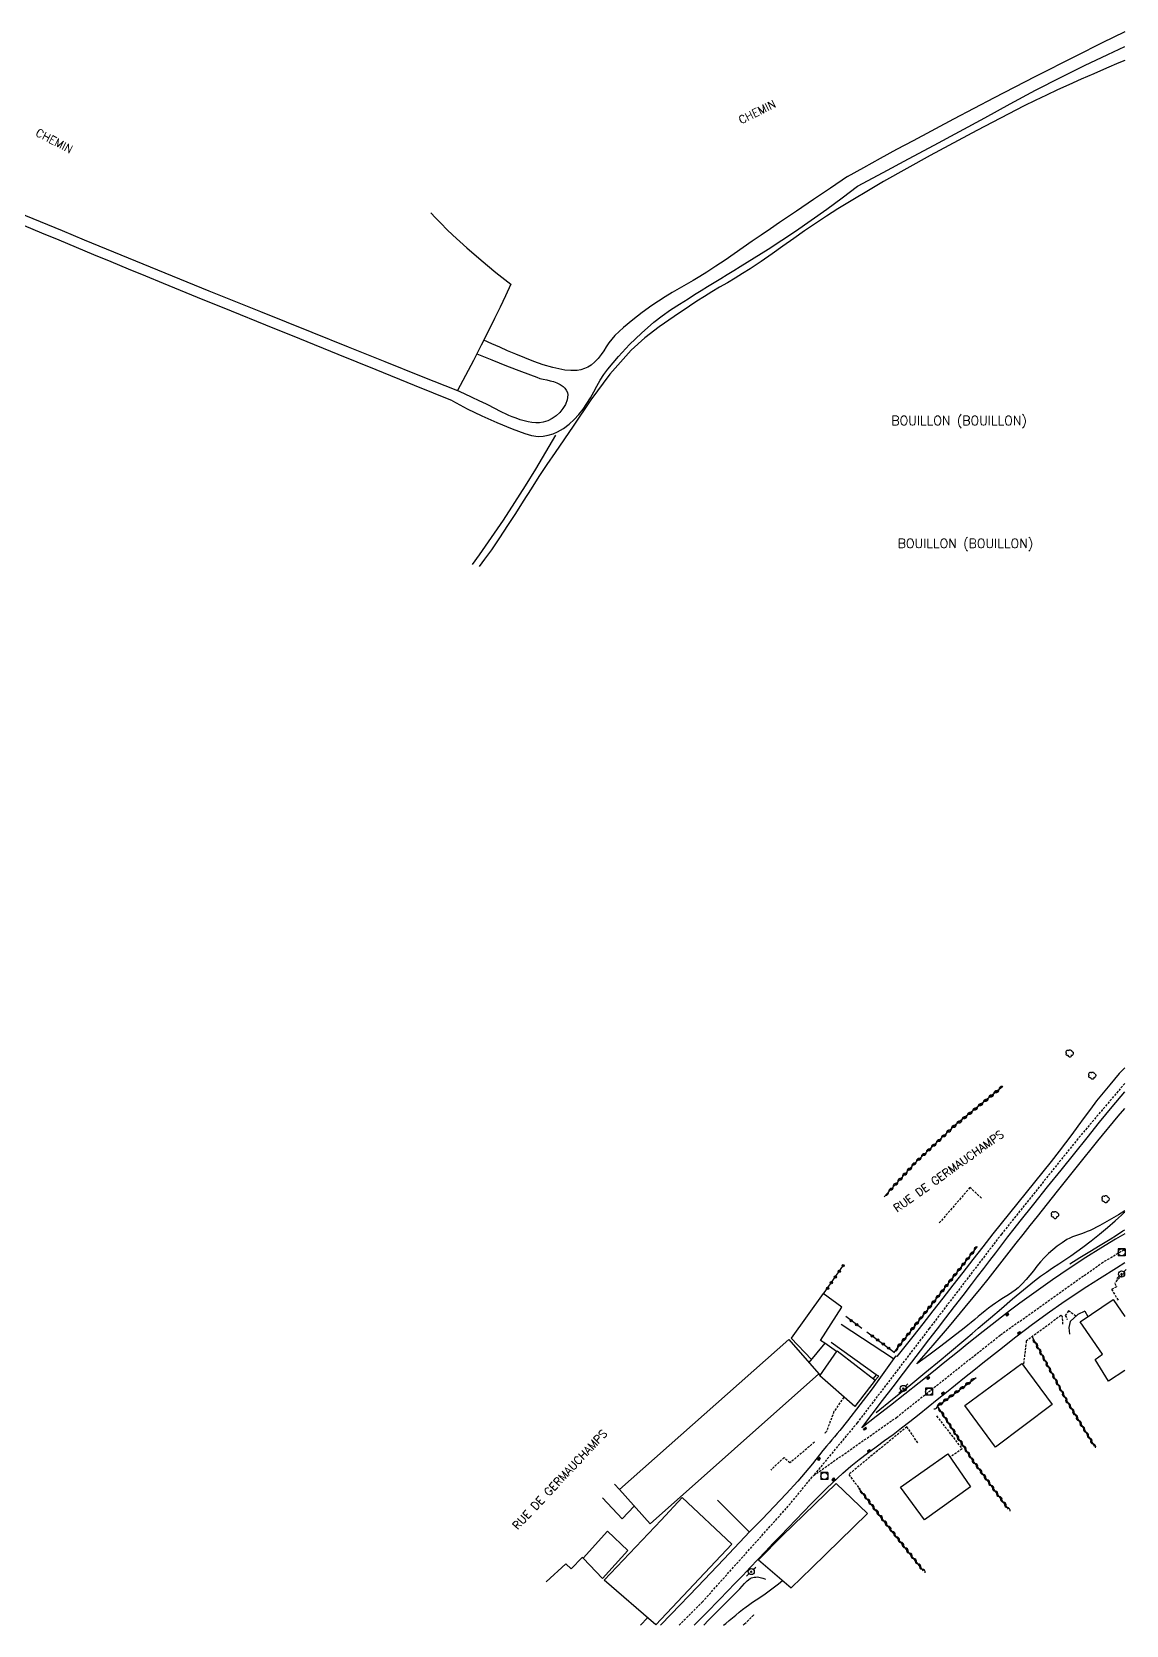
# Model space of a CAD drawing. Header units: millimetres. Extents: x 200000 to 201001, y 52999 to 54001.
# Drawn here: x 200760.9 to 201000.3, y 53000 to 53348.5 of the extents above; entities that cross this region are included whole.
import ezdxf
from ezdxf.enums import TextEntityAlignment as Align

# ---------------------------------------------------------------- set-up
doc = ezdxf.new("R2010")
doc.units = ezdxf.units.MM
doc.linetypes.add('DASHED', pattern=[0.75, 0.5, -0.25])
doc.layers.get('0').update_dxf_attribs({"linetype": 'CONTINUOUS'})
for name, color, linetype in [('W0001', 6, 'DASHED'), ('W0008', 7, 'CONTINUOUS'), ('W0010', 4, 'CONTINUOUS'), ('W0017', 7, 'CONTINUOUS'), ('W0070', 7, 'DASHED'), ('W0071', 7, 'CONTINUOUS'), ('W0101', 7, 'CONTINUOUS'), ('W0104', 1, 'CONTINUOUS'), ('W0105', 7, 'CONTINUOUS'), ('W0112', 1, 'DASHED'), ('W0211', 2, 'CONTINUOUS'), ('W0214', 2, 'CONTINUOUS'), ('W0300', 7, 'CONTINUOUS'), ('W0310', 3, 'CONTINUOUS'), ('W0323', 7, 'CONTINUOUS'), ('W0330', 7, 'CONTINUOUS'), ('W0401', 7, 'CONTINUOUS'), ('W0420', 7, 'CONTINUOUS'), ('W0473', 7, 'CONTINUOUS'), ('W0980', 7, 'CONTINUOUS'), ('W0989', 7, 'CONTINUOUS')]:
    doc.layers.add(name, color=color, linetype=linetype)
doc.styles.get("Standard").update_dxf_attribs({"font": 'romans.shx', "width": 0.85})

# ---------------------------------------------------------------- blocks, each defined once
blk = doc.blocks.new('T420')
for p, q in [((0.75, 0.75), (-0.75, 0.75)), ((-0.75, 0.75), (-0.75, -0.75)), ((0.75, 0.75), (0.75, -0.75)), ((0.75, -0.75), (-0.75, -0.75))]:
    blk.add_line(p, q)
blk.add_ellipse((0, 0), major_axis=(-0.53, 0.53), ratio=1, start_param=3.926991, end_param=10.210176)
blk = doc.blocks.new('T300')
for p, q in [((-0.8, 0.51), (-0.86, 0.34)), ((-0.86, 0.34), (-0.86, 0.17)), ((-0.86, 0.17), (-0.74, 0.06)), ((-0.69, 0.63), (-0.8, 0.51)), ((-0.8, -0.06), (-0.74, 0.06)), ((-0.74, 0.06), (-0.69, 0.11)), ((-0.57, 0.69), (-0.69, 0.63)), ((-0.46, 0.69), (-0.57, 0.69)), ((-0.29, 0.63), (-0.46, 0.69)), ((-0.29, 0.63), (-0.17, 0.74)), ((-0.23, 0.57), (-0.29, 0.63)), ((-0.17, 0.74), (-0.06, 0.8)), ((-0.06, 0.8), (0.06, 0.8)), ((0.06, 0.8), (0.23, 0.74)), ((0.23, 0.74), (0.34, 0.63)), ((0.34, 0.63), (0.4, 0.51)), ((0.46, 0.46), (0.34, 0.46)), ((0.4, 0.51), (0.4, 0.46)), ((0.57, 0.4), (0.46, 0.46)), ((0.57, 0.4), (0.69, 0.29)), ((0.69, 0.29), (0.74, 0.17)), ((0.74, 0.06), (0.69, -0.17)), ((0.74, 0.17), (0.74, 0.06)), ((-0.8, -0.17), (-0.8, -0.06)), ((-0.8, -0.23), (-0.8, -0.17)), ((-0.74, -0.34), (-0.8, -0.23)), ((-0.69, -0.4), (-0.74, -0.34)), ((-0.51, -0.46), (-0.69, -0.4)), ((-0.4, -0.46), (-0.51, -0.46)), ((-0.4, -0.46), (-0.34, -0.46)), ((-0.34, -0.46), (-0.34, -0.4)), ((-0.34, -0.51), (-0.34, -0.46)), ((-0.29, -0.63), (-0.34, -0.51)), ((-0.17, -0.74), (-0.29, -0.63)), ((-0.06, -0.8), (-0.17, -0.74)), ((0.06, -0.8), (-0.06, -0.8)), ((0.17, -0.74), (0.06, -0.8)), ((0.23, -0.69), (0.17, -0.74)), ((0.29, -0.46), (0.23, -0.46)), ((0.29, -0.63), (0.23, -0.69)), ((0.46, -0.4), (0.29, -0.46)), ((0.34, -0.51), (0.29, -0.63)), ((0.34, -0.51), (0.34, -0.46)), ((0.57, -0.34), (0.46, -0.4)), ((0.63, -0.29), (0.57, -0.34)), ((0.69, -0.17), (0.63, -0.29))]:
    blk.add_line(p, q)
blk = doc.blocks.new('T401')
for p, q in [((-0.3, 0.3), (0, 0.3)), ((-0.3, -0.25), (-0.3, 0.3)), ((-0.3, 0.15), (0, 0.15)), ((-0.3, 0), (0, 0)), ((0, 0.3), (0, -0.25)), ((-0.3, -0.15), (0, -0.15)), ((-0.3, -0.25), (-0.3, -0.3)), ((-0.3, -0.3), (0, -0.3)), ((0, -0.3), (0, -0.25))]:
    blk.add_line(p, q)
blk = doc.blocks.new('T473')
for p, q in [((-0.166667, 0.166667), (0.166667, -0.166667)), ((-0.166667, -0.166667), (0.166667, 0.166667)), ((0.500001, 0.500001), (1.000002, 1.000002)), ((-1.000002, -1.000002), (-0.500001, -0.500001))]:
    blk.add_line(p, q)
blk.add_ellipse((0, 0), major_axis=(0.471405, 0.471405), ratio=1, start_param=5.4977871438, end_param=11.780972451)
blk = doc.blocks.new('t323o')
at = {"color": 0, "linetype": 'Continuous'}
for radius in [0.25, 0.15]:
    blk.add_circle((0, 0), radius, dxfattribs=at)
blk = doc.blocks.new('t310o')
at = {"color": 0, "linetype": 'Continuous'}
for centre, start, end in [((-0.5, 0.38), 216.8699, 323.1304), ((0.5, -0.37), 36.8699, 143.1303)]:
    blk.add_arc(centre, 0.625, start, end, dxfattribs=at)

msp = doc.modelspace()

# ---------------------------------------------------------------- linework, layer by layer
at = {"layer": 'W0001'}
for points in [[(201000, 53118.48), (200989.77, 53106.38), (200973.04, 53085.53), (200957.26, 53064.9), (200941.48, 53044.26), (200931.95, 53032.76)], [(200931.95, 53032.76), (200950.05, 53045.42), (200972.83, 53063.48), (200994.95, 53079.19), (201000, 53082.22)], [(200902.52, 53000), (200907.59, 53005.05), (200926.08, 53025.67), (200931.95, 53032.76)]]:
    msp.add_lwpolyline(points, dxfattribs=at)
at = {"layer": 'W0008'}
for points in [[(201000, 53121.92), (200998.82, 53120.63), (200996.72, 53118.21), (200995.27, 53116.45), (200993.87, 53114.66), (200992.49, 53112.84), (200991.13, 53111.01), (200989.78, 53109.17), (200988.43, 53107.33), (200987.07, 53105.51), (200985.68, 53103.7), (200983.89, 53101.42), (200982.08, 53099.15), (200980.26, 53096.88), (200978.44, 53094.62), (200976.61, 53092.37), (200974.79, 53090.11), (200972.97, 53087.84), (200971.17, 53085.57), (200968.96, 53082.77), (200966.77, 53079.96), (200964.58, 53077.15), (200962.4, 53074.33), (200960.21, 53071.52), (200958.02, 53068.71), (200955.83, 53065.9), (200953.62, 53063.1), (200952.76, 53062.01), (200951.9, 53060.93), (200951.03, 53059.85), (200950.15, 53058.77)], [(200942.5, 53043.16), (200944.77, 53046.16), (200947.05, 53049.15), (200949.32, 53052.13), (200951.61, 53055.12), (200953.46, 53057.55), (200955.32, 53059.97), (200957.19, 53062.4), (200959.05, 53064.82), (200960.91, 53067.24), (200962.78, 53069.67), (200964.64, 53072.09), (200966.5, 53074.51), (200967.83, 53076.25), (200969.16, 53077.98), (200970.48, 53079.72), (200971.8, 53081.46), (200973.13, 53083.19), (200974.46, 53084.92), (200975.8, 53086.65), (200977.14, 53088.37), (200980.11, 53092.11), (200983.1, 53095.83), (200986.1, 53099.53), (200989.11, 53103.24), (200991.81, 53106.61), (200994.5, 53110), (200997.23, 53113.36), (201000, 53116.61)], [(201000, 53085.57), (200998.03, 53084.42), (200994.75, 53082.46), (200991.52, 53080.43), (200987.85, 53078), (200984.23, 53075.51), (200980.65, 53072.97), (200977.09, 53070.39), (200975.05, 53068.87), (200973.03, 53067.33), (200971.03, 53065.77), (200969.03, 53064.2), (200967.27, 53062.81), (200965.52, 53061.42), (200963.77, 53060.01), (200962.02, 53058.6), (200960.28, 53057.2), (200958.53, 53055.79), (200956.79, 53054.39), (200955.03, 53052.99), (200951.91, 53050.52), (200948.78, 53048.06), (200945.65, 53045.61), (200942.5, 53043.16)], [(200905.84, 53000), (200908.44, 53002.63), (200911.45, 53005.71), (200913.12, 53007.43), (200914.78, 53009.16), (200916.43, 53010.89), (200918.09, 53012.63), (200919.74, 53014.37), (200921.39, 53016.1), (200923.06, 53017.83), (200924.73, 53019.55), (200928.07, 53023.03), (200931.41, 53026.52), (200934.82, 53029.96), (200938.36, 53033.25), (200940.12, 53034.75), (200941.93, 53036.2), (200943.76, 53037.61), (200945.61, 53038.99), (200947.48, 53040.36), (200949.34, 53041.73), (200951.19, 53043.12), (200953.02, 53044.53), (200955.02, 53046.12), (200957.02, 53047.72), (200959.01, 53049.33), (200961, 53050.94), (200962.99, 53052.55), (200964.98, 53054.16), (200966.98, 53055.76), (200968.99, 53057.34), (200972.6, 53060.19), (200976.22, 53063.03), (200979.86, 53065.83), (200983.57, 53068.55), (200986.26, 53070.43), (200988.98, 53072.26), (200991.73, 53074.05), (200994.48, 53075.83), (200998.18, 53078.17), (201000, 53079.3)], [(200949.89, 53058.86), (200947.33, 53055.26), (200944.73, 53051.71), (200942.08, 53048.18), (200939.38, 53044.7), (200938.81, 53043.99), (200938.24, 53043.29), (200937.66, 53042.59), (200937.08, 53041.9), (200936.49, 53041.21), (200935.91, 53040.52), (200935.33, 53039.82), (200934.75, 53039.13), (200933.97, 53038.18), (200933.2, 53037.22), (200932.43, 53036.26), (200931.67, 53035.3), (200930.89, 53034.34), (200930.11, 53033.39), (200929.32, 53032.45), (200928.52, 53031.52), (200925.95, 53028.7), (200923.32, 53025.94), (200920.66, 53023.21), (200918.02, 53020.47), (200912.28, 53014.44), (200906.55, 53008.4), (200900.79, 53002.38), (200898.46, 53000)], [(200950.15, 53058.77), (200949.89, 53058.86)]]:
    msp.add_lwpolyline(points, dxfattribs=at)
at = {"layer": 'W0010'}
msp.add_lwpolyline([(200988.01, 53079.04), (200990.22, 53080.38), (200992.41, 53081.74), (200994.61, 53083.09), (200996.8, 53084.45), (200998.2, 53085.33), (200999.59, 53086.21), (201000, 53086.47)], dxfattribs=at)
at = {"layer": 'W0017'}
for points in [[(200949.44, 53058.25), (200937.97, 53065.72)], [(200945.62, 53054.78), (200935.82, 53061.85)], [(200917.92, 53020.37), (200910.89, 53027.31)]]:
    msp.add_lwpolyline(points, dxfattribs=at)
at = {"layer": 'W0070'}
msp.add_lwpolyline([(200916.52, 53000), (200916.81, 53000.26), (200917.38, 53000.79), (200917.94, 53001.32), (200918.49, 53001.86), (200919.04, 53002.42)], dxfattribs=at)
at = {"layer": 'W0071'}
for points in [[(201000, 53348.48), (200995.09, 53346.07), (200989.28, 53343.18), (200980.34, 53338.66), (200971.44, 53334.05), (200962.58, 53329.37), (200953.73, 53324.67), (200950.1, 53322.72), (200946.48, 53320.75), (200942.88, 53318.76), (200939.28, 53316.76)], [(200941.54, 53314.7), (200947.13, 53317.7), (200952.71, 53320.7), (200958.29, 53323.7), (200963.88, 53326.69), (200969.42, 53329.69), (200974.96, 53332.71), (200980.51, 53335.7), (200986.11, 53338.59), (200991.2, 53341.11), (200996.33, 53343.55), (201000, 53345.25)], [(200707.79, 53329.71), (200715.53, 53326.53), (200723.26, 53323.34), (200730.99, 53320.15), (200738.72, 53316.96), (200743.53, 53314.97), (200748.33, 53312.98), (200753.14, 53310.98), (200757.94, 53308.99), (200762.75, 53306.99), (200767.55, 53305), (200772.36, 53303.02), (200777.17, 53301.04), (200788.41, 53296.45), (200799.66, 53291.87), (200810.91, 53287.31), (200822.17, 53282.77), (200830.14, 53279.56), (200838.1, 53276.37), (200846.08, 53273.18), (200854.05, 53270.01)], [(200852.97, 53267.77), (200856.14, 53266.06), (200859.37, 53264.47), (200862.66, 53263.01), (200866, 53261.67), (200867.37, 53261.14), (200868.76, 53260.6), (200870.2, 53260.19), (200871.7, 53260.01), (200872.8, 53260.05), (200873.88, 53260.24), (200874.93, 53260.56), (200875.93, 53260.99), (200877.25, 53261.76), (200878.46, 53262.68), (200879.56, 53263.7), (200880.59, 53264.8), (200881.52, 53265.95), (200882.35, 53267.17), (200883.11, 53268.44), (200883.83, 53269.72), (200884.53, 53271.01), (200885.26, 53272.28), (200886.04, 53273.53), (200886.91, 53274.71), (200889.24, 53277.47), (200891.7, 53280.1), (200894.29, 53282.6), (200897, 53284.97), (200898.79, 53286.37), (200900.67, 53287.66), (200902.58, 53288.9), (200904.48, 53290.12), (200905.89, 53291.03), (200907.32, 53291.91), (200908.75, 53292.79), (200910.18, 53293.65), (200911.62, 53294.52), (200913.06, 53295.38), (200914.49, 53296.26), (200915.91, 53297.14), (200918.95, 53299.05), (200921.99, 53300.98), (200925, 53302.93), (200927.99, 53304.92), (200931.43, 53307.3), (200934.83, 53309.72), (200938.2, 53312.19), (200941.54, 53314.7)], [(200939.37, 53316.82), (200935.64, 53314.31), (200931.92, 53311.8), (200928.19, 53309.28), (200924.47, 53306.76), (200922.48, 53305.4), (200920.5, 53304.04), (200918.52, 53302.67), (200916.55, 53301.3), (200914.56, 53299.93), (200912.57, 53298.58), (200910.57, 53297.25), (200908.56, 53295.93), (200907.07, 53295), (200905.56, 53294.1), (200904.04, 53293.21), (200902.51, 53292.34), (200900.99, 53291.46), (200899.48, 53290.55), (200898, 53289.61), (200896.54, 53288.62), (200894.43, 53287.1), (200892.36, 53285.52), (200890.36, 53283.85), (200888.46, 53282.06), (200887.77, 53281.29), (200887.15, 53280.46), (200886.58, 53279.61), (200886.02, 53278.75), (200885.43, 53277.89), (200884.79, 53277.06), (200884.08, 53276.29), (200883.27, 53275.61), (200882.57, 53275.17), (200881.81, 53274.83), (200881.02, 53274.59), (200880.21, 53274.44), (200878.85, 53274.38), (200877.49, 53274.51), (200876.17, 53274.75), (200874.86, 53275.05), (200872.78, 53275.64), (200870.75, 53276.38), (200868.75, 53277.2), (200866.76, 53278.01), (200865, 53278.74), (200863.26, 53279.49), (200861.53, 53280.27), (200859.81, 53281.07)], [(200852.97, 53267.77), (200844.61, 53271.16), (200836.25, 53274.55), (200827.89, 53277.94), (200819.53, 53281.33), (200812.07, 53284.36), (200804.6, 53287.38), (200797.14, 53290.41), (200789.68, 53293.46), (200785.88, 53295.02), (200782.08, 53296.59), (200778.28, 53298.16), (200774.48, 53299.74), (200770.69, 53301.31), (200766.89, 53302.89), (200763.09, 53304.46), (200759.29, 53306.03)], [(200858.27, 53278.08), (200861.52, 53276.75), (200864.79, 53275.44), (200868.07, 53274.17), (200871.36, 53272.93), (200872.08, 53272.69), (200872.81, 53272.51), (200873.55, 53272.35), (200874.28, 53272.18), (200875.03, 53271.98), (200875.77, 53271.71), (200876.47, 53271.36), (200877.12, 53270.91), (200877.5, 53270.54), (200877.83, 53270.12), (200878.07, 53269.62), (200878.17, 53269.08), (200878.05, 53267.98), (200877.64, 53266.96), (200877.06, 53266.07), (200876.39, 53265.26), (200875.62, 53264.53), (200874.75, 53263.92), (200873.81, 53263.44), (200872.8, 53263.1), (200871.98, 53262.96), (200871.14, 53262.96), (200870.32, 53263.05), (200869.51, 53263.17), (200868.6, 53263.37), (200867.71, 53263.64), (200866.84, 53263.96), (200865.98, 53264.3), (200865.27, 53264.6), (200864.56, 53264.92), (200863.87, 53265.26), (200863.17, 53265.62), (200862.49, 53265.97), (200861.8, 53266.33), (200861.11, 53266.68), (200860.41, 53267.02), (200858.81, 53267.78), (200857.21, 53268.54), (200855.6, 53269.29), (200853.99, 53270.03)]]:
    msp.add_lwpolyline(points, dxfattribs=at)
at = {"layer": 'W0101'}
for points in [[(200990.3, 53066.36), (200997.48, 53071.24), (201000, 53067.47)], [(201000, 53055.72), (200996.47, 53053.33), (200993.57, 53058.1), (200995.18, 53059.26), (200990.3, 53066.36)]]:
    msp.add_lwpolyline(points, dxfattribs=at)
for points in [[(200889.51, 53029.64), (200926.5, 53062.47), (200933.08, 53054.96), (200896.15, 53022.19)], [(200965.03, 53048.03), (200977.48, 53057.2), (200984.11, 53048.26), (200971.73, 53038.94)], [(200950.94, 53030.16), (200961.34, 53037.44), (200966.29, 53030.26), (200956.18, 53023.06)]]:
    msp.add_lwpolyline(points, close=True, dxfattribs=at)
at = {"layer": 'W0104'}
for points in [[(200934.39, 53061.65), (200933.44, 53062.29), (200938.09, 53069.58), (200934.04, 53072.57), (200927.02, 53062.76), (200931.48, 53058.09)], [(200936.98, 53059.87), (200934.39, 53061.65), (200930.93, 53057.41)], [(200940.93, 53047.82), (200933.33, 53054.51), (200937.09, 53060.03), (200945.39, 53053.59)], [(200933.08, 53054.96), (200933.46, 53054.39)], [(200945.39, 53053.59), (200940.93, 53047.82)], [(200889.51, 53029.64), (200888.38, 53030.84)], [(200936.91, 53031.01), (200925.11, 53019.57), (200919.9, 53014.26)], [(200919.9, 53014.26), (200927.04, 53008.17), (200931.59, 53012.54), (200943.76, 53024.41), (200936.91, 53031.01)], [(200885.73, 53027.84), (200890.06, 53023.22), (200892.71, 53026.04)], [(200897.39, 53000.04), (200886.12, 53009.85), (200898.61, 53022.95), (200903.19, 53027.89), (200914.02, 53017.7)], [(200881.5, 53014.62), (200881.31, 53014.82), (200878.89, 53012.35), (200877.75, 53013.43), (200873.43, 53009.44)], [(200914.02, 53017.7), (200897.39, 53000.04)], [(200894.05, 53000), (200895.6, 53001.6)]]:
    msp.add_lwpolyline(points, dxfattribs=at)
msp.add_lwpolyline([(200886.85, 53020.58), (200881.5, 53014.62), (200885.74, 53010.17), (200891.29, 53016.31)], close=True, dxfattribs=at)
at = {"layer": 'W0105'}
for points in [[(200991.29, 53068.69), (200989.77, 53067.93), (200988.05, 53066.42), (200987.79, 53065.08), (200987.91, 53063.62)], [(200991.29, 53068.69), (200991.97, 53067.5)], [(200945.33, 53053.5), (200946.2, 53054.49), (200945.62, 53054.78), (200944.96, 53053.92)]]:
    msp.add_lwpolyline(points, dxfattribs=at)
at = {"layer": 'W0112'}
for points in [[(200968.68, 53093.4), (200966.15, 53095.7), (200959.33, 53087.84)], [(201000, 53076.99), (200999.48, 53076.58), (200998.38, 53075.49)], [(200998.21, 53074.01), (200997.12, 53073.44), (200998.58, 53071.09)], [(200998.38, 53075.49), (200997.83, 53074.71)], [(200997.83, 53074.71), (200998.21, 53074.01)], [(200986.05, 53067.71), (200978.48, 53062.14), (200977.82, 53056.74)], [(200986.48, 53065.81), (200986.4, 53067.4), (200986.05, 53067.71)], [(200987.71, 53068.72), (200987.01, 53067.7), (200987.45, 53066.88)], [(200989.35, 53067.57), (200987.71, 53068.72)], [(200938.54, 53049.86), (200936.38, 53046.69), (200934.77, 53042.38), (200934.26, 53041.81)], [(200958.85, 53045.75), (200964.42, 53038.56), (200961.81, 53036.76)], [(200952.37, 53043.36), (200943.65, 53036.28), (200939.64, 53032.93), (200942.04, 53029.74)], [(200954.75, 53039.87), (200952.37, 53043.36)], [(200932.16, 53040.04), (200926.75, 53035.48), (200925.49, 53036.63), (200922.56, 53033.91)]]:
    msp.add_lwpolyline(points, dxfattribs=at)
at = {"layer": 'W0211'}
for points in [[(201000, 53342.23), (200998.75, 53341.7), (200995.99, 53340.52), (200993.24, 53339.33), (200990.49, 53338.13), (200987.76, 53336.9), (200985.31, 53335.79), (200982.87, 53334.66), (200980.44, 53333.5), (200978.04, 53332.31), (200967.69, 53326.93), (200957.41, 53321.43), (200947.24, 53315.72), (200937.22, 53309.74), (200934.77, 53308.19), (200932.35, 53306.58), (200929.97, 53304.93), (200927.6, 53303.26), (200925.24, 53301.58), (200922.87, 53299.91), (200920.48, 53298.27), (200918.07, 53296.67), (200916.42, 53295.62), (200914.75, 53294.61), (200913.07, 53293.61), (200911.39, 53292.63), (200909.71, 53291.63), (200908.04, 53290.62), (200906.38, 53289.58), (200904.76, 53288.5), (200901.46, 53286.26), (200898.18, 53283.98), (200895, 53281.54), (200892.04, 53278.84), (200887.39, 53273.61), (200883.22, 53268), (200879.31, 53262.23), (200875.4, 53256.5), (200873.6, 53253.87), (200871.84, 53251.21), (200870.12, 53248.54), (200868.42, 53245.85), (200866.71, 53243.16), (200864.99, 53240.48), (200863.24, 53237.82), (200861.45, 53235.2), (200859.96, 53233.13), (200858.75, 53231.53)], [(200954.56, 53057.14), (200958.12, 53061.24), (200961.64, 53065.38), (200965.13, 53069.54), (200968.58, 53073.74), (200970.15, 53075.68), (200971.7, 53077.62), (200973.23, 53079.58), (200974.76, 53081.54), (200976.29, 53083.51), (200977.82, 53085.47), (200979.35, 53087.43), (200980.9, 53089.38), (200985.29, 53094.89), (200989.68, 53100.41), (200994.11, 53105.89), (200998.59, 53111.33), (201000, 53113.03)], [(200945.6, 53046.52), (200949.18, 53049.39), (200952.75, 53052.27), (200956.3, 53055.17), (200959.85, 53058.09), (200961.21, 53059.23), (200962.57, 53060.36), (200963.92, 53061.51), (200965.27, 53062.65), (200966.62, 53063.8), (200967.97, 53064.95), (200969.32, 53066.09), (200970.68, 53067.24), (200973.06, 53069.28), (200975.43, 53071.34), (200977.83, 53073.37), (200980.29, 53075.33), (200981.58, 53076.29), (200982.9, 53077.22), (200984.23, 53078.13), (200985.57, 53079.02), (200986.91, 53079.91), (200988.25, 53080.81), (200989.57, 53081.73), (200990.87, 53082.69), (200992.68, 53084.07), (200994.47, 53085.49), (200996.23, 53086.94), (200997.95, 53088.43), (200998.64, 53089.06), (200999.32, 53089.7), (200999.99, 53090.35), (201000, 53090.36)], [(200912.25, 53000), (200912.73, 53000.38), (200913.47, 53000.98), (200914.2, 53001.6), (200914.93, 53002.21), (200915.66, 53002.82), (200916.4, 53003.42), (200917.16, 53004), (200917.7, 53004.39), (200918.26, 53004.77), (200918.82, 53005.15), (200919.38, 53005.52), (200919.94, 53005.89), (200920.5, 53006.26), (200921.06, 53006.64), (200921.61, 53007.03), (200922.52, 53007.7), (200923.41, 53008.37), (200924.29, 53009.06), (200925.17, 53009.77)]]:
    msp.add_lwpolyline(points, dxfattribs=at)
at = {"layer": 'W0214'}
for points in [[(201000, 53090.61), (200998.65, 53089.74), (200996.61, 53088.54), (200994.54, 53087.4), (200992.42, 53086.34), (200991.8, 53086.06), (200991.17, 53085.81), (200990.53, 53085.59), (200989.89, 53085.37), (200989.25, 53085.15), (200988.61, 53084.91), (200987.99, 53084.63), (200987.38, 53084.32), (200986.29, 53083.65), (200985.25, 53082.9), (200984.26, 53082.1), (200983.31, 53081.25), (200982.42, 53080.37), (200981.59, 53079.44), (200980.8, 53078.48), (200980.03, 53077.5), (200979.26, 53076.53), (200978.46, 53075.58), (200977.61, 53074.66), (200976.71, 53073.8), (200976.04, 53073.25), (200975.34, 53072.73), (200974.62, 53072.25), (200973.89, 53071.79), (200973.16, 53071.34), (200972.43, 53070.89), (200971.71, 53070.41), (200971.01, 53069.92), (200970.23, 53069.32), (200969.46, 53068.71), (200968.69, 53068.09), (200967.94, 53067.47), (200967.19, 53066.84), (200966.43, 53066.21), (200965.67, 53065.59), (200964.9, 53064.98), (200962.34, 53062.99), (200959.76, 53061.02), (200957.17, 53059.07), (200954.56, 53057.14)], [(200907.94, 53000), (200908.96, 53001.06), (200910.65, 53002.79), (200912.35, 53004.5), (200914.06, 53006.21), (200915.78, 53007.92), (200916.31, 53008.5), (200916.83, 53009.12), (200917.4, 53009.7), (200918.05, 53010.18), (200918.34, 53010.32), (200918.64, 53010.42), (200918.95, 53010.49), (200919.27, 53010.52), (200919.6, 53010.53), (200919.93, 53010.49), (200920.26, 53010.42), (200920.58, 53010.35), (200920.8, 53010.28), (200921.02, 53010.2), (200921.24, 53010.1), (200921.45, 53009.99)]]:
    msp.add_lwpolyline(points, dxfattribs=at)
at = {"layer": 'W0310'}
for points in [[(200973.33, 53117.83), (200962.57, 53109.04), (200954.17, 53101.13), (200947.35, 53093.66)], [(200967.76, 53082.8), (200949.4, 53059.56)], [(200979.73, 53063.07), (200987.5, 53048.75), (200993.42, 53039.1)], [(200974.58, 53025.38), (200966.82, 53035.95), (200961.01, 53044.92), (200959.05, 53047.91), (200967.51, 53054.17)], [(200956.01, 53011.85), (200954.23, 53014.09), (200947.78, 53022.24), (200941.83, 53029.94)]]:
    msp.add_lwpolyline(points, dxfattribs=at)
at = {"layer": 'W0323'}
for points in [[(200934.14, 53072.44), (200938.48, 53078.71)], [(200942.51, 53064.9), (200938.96, 53067.51)], [(200943.57, 53064.15), (200949.54, 53059.73)]]:
    msp.add_lwpolyline(points, dxfattribs=at)
at = {"layer": 'W0330'}
for points in [[(200848.18, 53308.9), (200849.2, 53307.81), (200850.44, 53306.53), (200851.7, 53305.26), (200852.99, 53304.03), (200856.07, 53301.23), (200859.21, 53298.51), (200862.42, 53295.87), (200865.7, 53293.31)], [(200865.7, 53293.31), (200864.54, 53290.78), (200863.35, 53288.27), (200862.14, 53285.76), (200860.91, 53283.27), (200859.24, 53279.93), (200857.54, 53276.61), (200855.81, 53273.3), (200854.05, 53270.01)], [(200875.47, 53260.25), (200873.32, 53256.52), (200871.11, 53252.83), (200868.85, 53249.18), (200866.54, 53245.55), (200864.01, 53241.71), (200861.43, 53237.9), (200858.79, 53234.13), (200857.24, 53232)]]:
    msp.add_lwpolyline(points, dxfattribs=at)

# ---------------------------------------------------------------- block references
at = {"layer": 'W0300'}
for p in [(200988.02, 53125.02), (200992.95, 53120.18), (200995.86, 53093.15), (200984.8, 53089.69)]:
    msp.add_blockref('T300', p, dxfattribs=at)
at = {"layer": 'W0310'}
for p, rotation in [((200970.19, 53115.27), 219.2574897978181), ((200971.35, 53116.22), 219.2574897978181), ((200972.52, 53117.17), 219.2574897978181), ((200965.55, 53111.47), 219.2574897978181), ((200966.71, 53112.42), 219.2574897978181), ((200967.87, 53113.37), 219.2574897978181), ((200969.03, 53114.32), 219.2574897978181), ((200961, 53107.56), 223.2621689741721), ((200962.09, 53108.59), 223.2621689741721), ((200963.22, 53109.57), 219.2574897978181), ((200964.39, 53110.52), 219.2574897978181), ((200957.72, 53104.48), 223.2621689741721), ((200958.82, 53105.51), 223.2621689741721), ((200959.91, 53106.53), 223.2621689741721), ((200954.45, 53101.39), 223.2621689741721), ((200955.54, 53102.42), 223.2621689741721), ((200956.63, 53103.45), 223.2621689741721), ((200951.39, 53098.09), 227.6127485067797), ((200952.4, 53099.2), 227.6127485067797), ((200953.41, 53100.31), 227.6127485067797), ((200948.36, 53094.77), 227.6127485067797), ((200949.37, 53095.88), 227.6127485067797), ((200950.38, 53096.98), 227.6127485067797), ((200965.2, 53079.57), 231.6969716052461), ((200966.13, 53080.75), 231.6969716052461), ((200967.06, 53081.92), 231.6969716052461), ((200963.34, 53077.21), 231.6969716052461), ((200964.27, 53078.39), 231.6969716052461), ((200960.55, 53073.68), 231.6969716052461), ((200961.48, 53074.86), 231.6969716052461), ((200962.41, 53076.04), 231.6969716052461), ((200957.77, 53070.15), 231.6969716052461), ((200958.7, 53071.33), 231.6969716052461), ((200959.63, 53072.51), 231.6969716052461), ((200954.98, 53066.62), 231.6969716052461), ((200955.91, 53067.8), 231.6969716052461), ((200956.84, 53068.97), 231.6969716052461), ((200952.19, 53063.09), 231.6969716052461), ((200953.12, 53064.27), 231.6969716052461), ((200954.05, 53065.44), 231.6969716052461), ((200950.33, 53060.74), 231.6969716052461), ((200951.26, 53061.91), 231.6969716052461), ((200980.45, 53061.75), 298.4823831934856), ((200981.16, 53060.43), 298.4823831934856), ((200981.88, 53059.11), 298.4823831934856), ((200982.59, 53057.79), 298.4823831934856), ((200983.31, 53056.47), 298.4823831934856), ((200984.02, 53055.15), 298.4823831934856), ((200965.1, 53052.39), 36.4823653664125), ((200966.31, 53053.28), 36.4823653664125), ((200984.74, 53053.84), 298.4823831934856), ((200985.45, 53052.52), 298.4823831934856), ((200960.28, 53048.82), 36.4823653664125), ((200961.48, 53049.71), 36.4823653664125), ((200962.69, 53050.6), 36.4823653664125), ((200963.9, 53051.49), 36.4823653664125), ((200986.17, 53051.2), 298.4823831934856), ((200986.89, 53049.88), 298.4823831934856), ((200987.61, 53048.57), 301.5215545801731), ((200959.07, 53047.93), 36.4823653664125), ((200959.86, 53046.68), 123.2321733880283), ((200960.68, 53045.42), 123.2321733880283), ((200988.39, 53047.29), 301.5215545801731), ((200989.18, 53046.01), 301.5215545801731), ((200989.96, 53044.73), 301.5215545801731), ((200961.5, 53044.17), 122.9423018650293), ((200962.31, 53042.91), 122.9423018650293), ((200963.13, 53041.65), 122.9423018650293), ((200990.75, 53043.45), 301.5215545801731), ((200991.53, 53042.17), 301.5215545801731), ((200963.94, 53040.39), 122.9423018650293), ((200964.76, 53039.13), 122.9423018650293), ((200965.58, 53037.87), 122.9423018650293), ((200992.32, 53040.9), 301.5215545801731), ((200993.1, 53039.62), 301.5215545801731), ((200966.39, 53036.61), 122.9423018650293), ((200967.24, 53035.38), 126.2594333289728), ((200968.13, 53034.17), 126.2594333289728), ((200969.02, 53032.96), 126.2594333289728), ((200969.9, 53031.75), 126.2594333289728), ((200942.75, 53028.75), 127.6626766322561), ((200943.67, 53027.57), 127.6626766322561), ((200970.79, 53030.54), 126.2594333289728), ((200971.68, 53029.33), 126.2594333289728), ((200972.56, 53028.12), 126.2594333289728), ((200944.58, 53026.38), 127.6626766322561), ((200945.5, 53025.19), 127.6626766322561), ((200946.42, 53024), 127.6626766322561), ((200973.45, 53026.91), 126.2594333289728), ((200974.34, 53025.7), 126.2594333289728), ((200947.33, 53022.82), 127.6626766322561), ((200948.26, 53021.63), 128.3687463034653), ((200949.19, 53020.46), 128.3687463034653), ((200950.12, 53019.28), 128.3687463034653), ((200951.05, 53018.11), 128.3687463034653), ((200951.98, 53016.93), 128.3687463034653), ((200952.91, 53015.75), 128.3687463034653), ((200953.84, 53014.58), 128.3687463034653), ((200954.78, 53013.4), 128.4354269593466), ((200955.71, 53012.23), 128.4354269593466)]:
    msp.add_blockref('t310o', p, dxfattribs=dict(at, rotation=rotation))
at = {"layer": 'W0323'}
for p, rotation in [((200937.55, 53077.37), 55.33668563832778), ((200938.41, 53078.61), 55.33668563832778), ((200935, 53073.67), 55.33668563832778), ((200935.85, 53074.9), 55.33668563832778), ((200936.7, 53076.14), 55.33668563832778), ((200940.16, 53066.62), 143.6189534557107), ((200941.37, 53065.73), 143.6189534557107), ((200944.78, 53063.26), 323.4821741876729), ((200945.98, 53062.36), 323.4821741876729), ((200947.19, 53061.47), 323.4821741876729), ((200948.39, 53060.58), 323.4821741876729)]:
    msp.add_blockref('t323o', p, dxfattribs=dict(at, rotation=rotation))
at = {"layer": 'W0401'}
for p, rotation in [((200974.27, 53068.01), 127.4143275899805), ((200976.94, 53063.78), 307.7845800783703), ((200956.95, 53054.17), 128.6339808096913), ((200960.32, 53050.63), 309.059527094507), ((200943.12, 53043.09), 127.8276906385497), ((200932.97, 53036.44), 141.3979241419093), ((200944.14, 53038.02), 306.8137608954067), ((200936.38, 53031.76), 312.8655680472265)]:
    msp.add_blockref('T401', p, dxfattribs=dict(at, rotation=rotation))
at = {"layer": 'W0420'}
for p in [(200999.35, 53081.54), (200957.19, 53051.06), (200934.3, 53032.61)]:
    msp.add_blockref('T420', p, dxfattribs=at)
at = {"layer": 'W0473'}
for p in [(200999.32, 53076.79), (200951.58, 53051.77), (200918.29, 53011.71)]:
    msp.add_blockref('T473', p, dxfattribs=at)

# ---------------------------------------------------------------- texts
at = {"layer": 'W0980'}
for p in [(200963.79, 53263.32), (200965.17, 53236.45)]:
    msp.add_text('BOUILLON (BOUILLON)', height=2, dxfattribs=at).set_placement(p, align=Align.MIDDLE)
at = {"layer": 'W0989'}
for s, rotation, p in [('CHEMIN', 26.4915, (200919.6, 53330.98)), ('CHEMIN', 332.4729, (200765.83, 53324.63)), ('RUE DE GERMAUCHAMPS', 35.4015, (200961.48, 53099.31)), ('RUE DE GERMAUCHAMPS', 46.7298, (200876.43, 53031.85))]:
    msp.add_text(s, height=1.75, rotation=rotation, dxfattribs=at).set_placement(p, align=Align.MIDDLE_CENTER)

doc.saveas('drawing.dxf')
